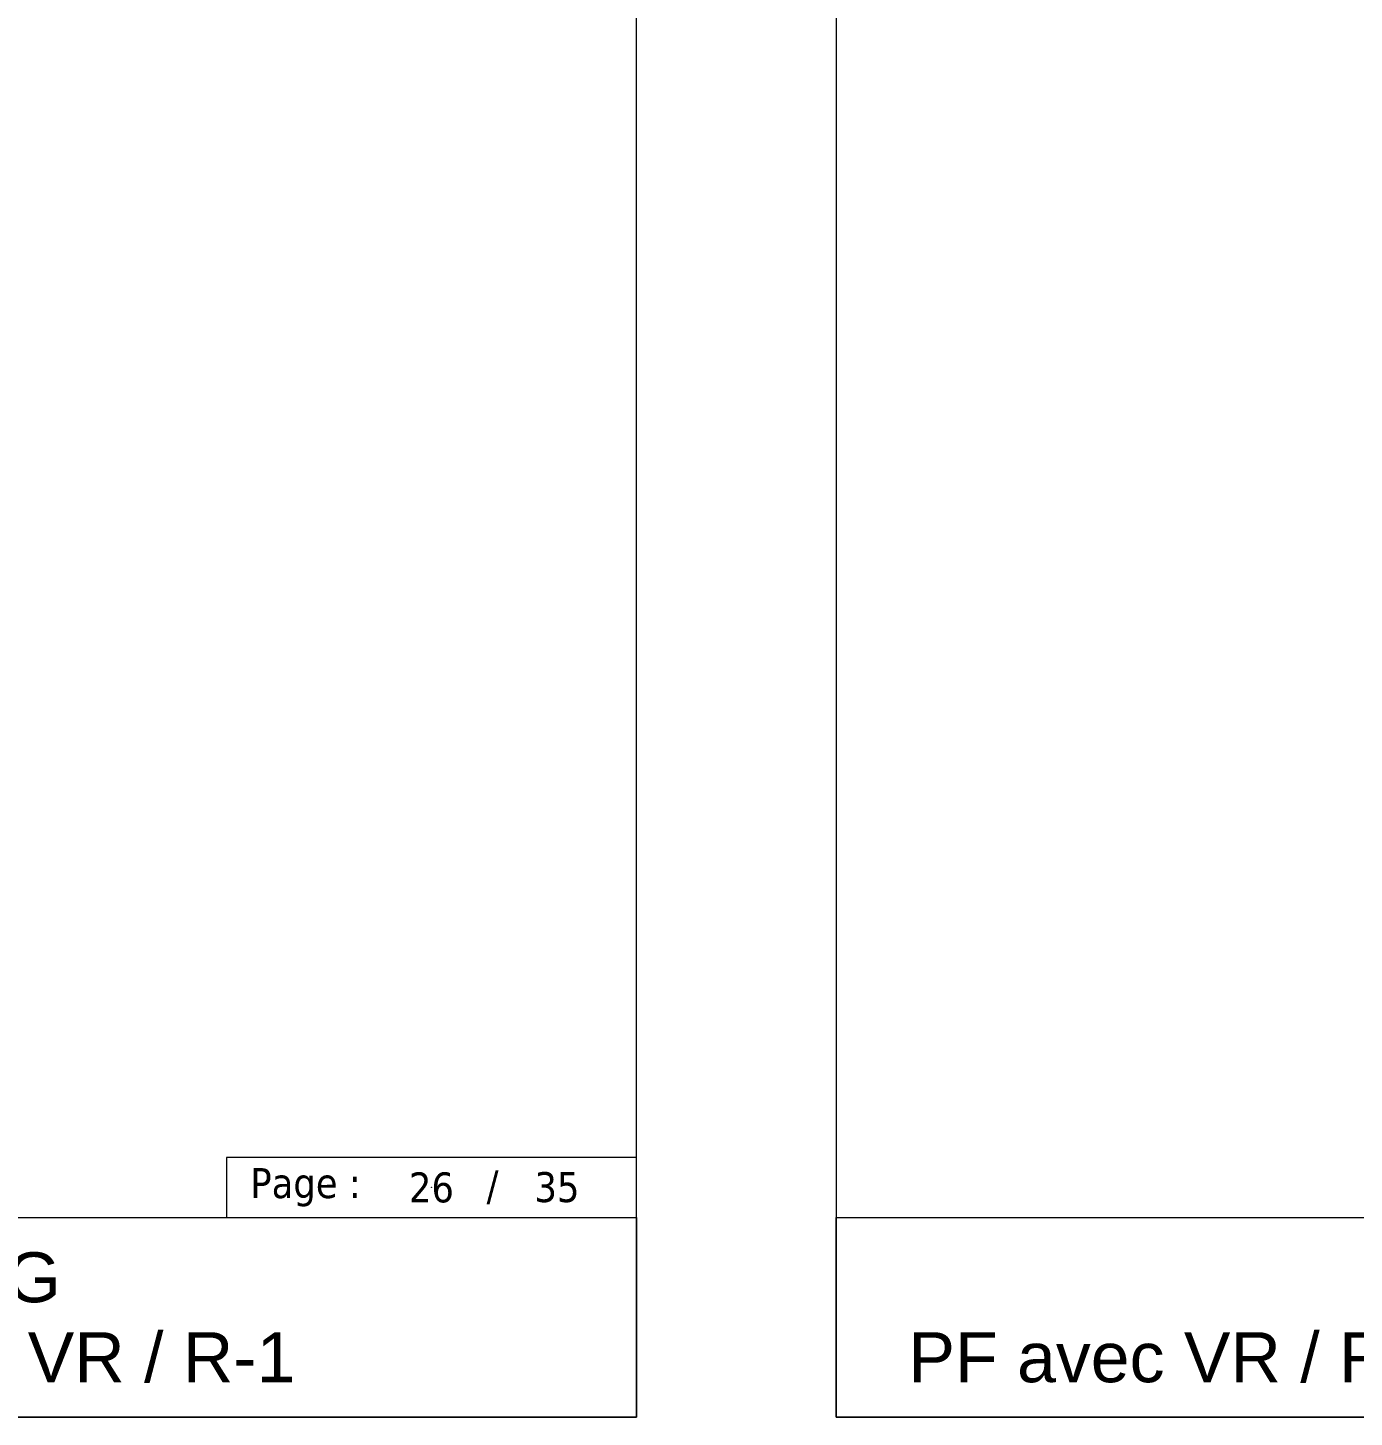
# Model space of a CAD drawing. Header units: millimetres. Extents: x -20000 to 230000, y -17405 to 24510.
# Drawn here: x 66456 to 73091, y -9500 to -2548 of the extents above; entities that cross this region are included whole.
import ezdxf
from ezdxf.enums import TextEntityAlignment as Align

# ---------------------------------------------------------------- set-up
doc = ezdxf.new("R2010")
doc.units = ezdxf.units.MM
doc.header["$PDMODE"] = 35
doc.header["$PDSIZE"] = 0.5
doc.layers.get('0').update_dxf_attribs({"lineweight": 13})
for name, color, linetype, lineweight in [('0 - 1 (validé)', 3, 'Continuous', 13), ('1 - Cartouche', 7, 'Continuous', 13), ('1 - Texte', 7, 'Continuous', 13)]:
    doc.layers.add(name, color=color, linetype=linetype, lineweight=lineweight)
for name, color, linetype, lineweight, plot in [('0 - Trame', 1, 'Continuous', 0, False), ('Intouchable', 252, 'Continuous', 13, False), ('Non visible', 163, 'Continuous', 25, False)]:
    doc.layers.add(name, color=color, linetype=linetype, lineweight=lineweight, plot=plot)
doc.styles.get("Standard").update_dxf_attribs({"font": 'ARIALUNI.TTF'})
doc.styles.add('Texte Poralu', font='tahomabd.ttf')

# ---------------------------------------------------------------- blocks, each defined once
blk = doc.blocks.new('Cadre Coupe_Elev')
for p in [(2000, 1500), (6500, 1500), (8000, 1500), (2000, 500), (6500, 500), (8000, 500)]:
    blk.add_point(p)
at = {"layer": '0 - Trame'}
for points in [[(500, 500), (9500, 500), (9500, 9500), (500, 9500)], [(500, 1500), (9500, 1500), (9500, 500), (500, 500)]]:
    blk.add_lwpolyline(points, close=True, dxfattribs=at)
at = {"color": 7}
blk.add_attdef('REPERE_1', text='', height=300, dxfattribs=at).set_placement((1000, 9000), align=Align.MIDDLE_CENTER)
at = {"layer": '1 - Texte', "color": 7}
for tag, p in [('DEFINITION1', (5000, 1200)), ('DEFINITION2', (5000, 800))]:
    blk.add_attdef(tag, text='', height=250, dxfattribs=at).set_placement(p, align=Align.MIDDLE_CENTER)
at = {"layer": 'Non visible', "style": 'Texte Poralu'}
for p in [(5447.1, 4905.8), (5447.1, 4605.8)]:
    blk.add_attdef('REPERE_2', text='', height=35, dxfattribs=at).set_placement(p, align=Align.MIDDLE_LEFT)
blk = doc.blocks.new('Cartouche - Total de page')
at = {"layer": '1 - Cartouche', "color": 0, "insert": (0, 0), "char_height": 5, "attachment_point": 5, "style": 'Texte Poralu'}
blk.add_mtext('35', dxfattribs=at)

msp = doc.modelspace()

# ---------------------------------------------------------------- linework, layer by layer
at = {"layer": 'Intouchable'}
msp.add_lwpolyline([(67450, -8500), (69500, -8500), (69500, -8200), (67450, -8200)], close=True, dxfattribs=at)
msp.add_point((68475, -8350), dxfattribs=at)

# ---------------------------------------------------------------- block references
at = {"layer": '0 - 1 (validé)'}
ref = msp.add_blockref('Cadre Coupe_Elev', (60000, -10000), dxfattribs=at)
ref.add_attrib('DEFINITION1', 'Coupe de Principe G', dxfattribs={"layer": '1 - Texte', "color": 7, "height": 250}).set_placement((65000, -8800), align=Align.MIDDLE_CENTER)
ref.add_attrib('DEFINITION2', 'Fenêtre sur All. vitrée avec VR / R-1', dxfattribs={"layer": '1 - Texte', "color": 7, "height": 250}).set_placement((65000, -9200), align=Align.MIDDLE_CENTER)
ref = msp.add_blockref('Cadre Coupe_Elev', (70000, -10000), dxfattribs=at)
ref.add_attrib('DEFINITION2', 'PF avec VR / R-1 - Loggia + Etanchéité (logt CS 101)', dxfattribs={"layer": '1 - Texte', "color": 7, "height": 250}).set_placement((75000, -9200), align=Align.MIDDLE_CENTER)
at = {"layer": 'Intouchable', "xscale": 30, "yscale": 30, "zscale": 30}
msp.add_blockref('Cartouche - Total de page', (69102.9, -8350), dxfattribs=at)

# ---------------------------------------------------------------- texts
at = {"style": 'Texte Poralu'}
msp.add_attdef('26', text='', height=150, dxfattribs=at).set_placement((68475, -8350), align=Align.MIDDLE_CENTER)
at = {"layer": 'Intouchable', "char_height": 150, "style": 'Texte Poralu'}
for s, insert, attachment_point in [('Page : ', (67569.36, -8350), 4), ('/', (68780.84, -8350), 5)]:
    msp.add_mtext(s, dxfattribs=dict(at, insert=insert, attachment_point=attachment_point))

doc.saveas('drawing.dxf')
